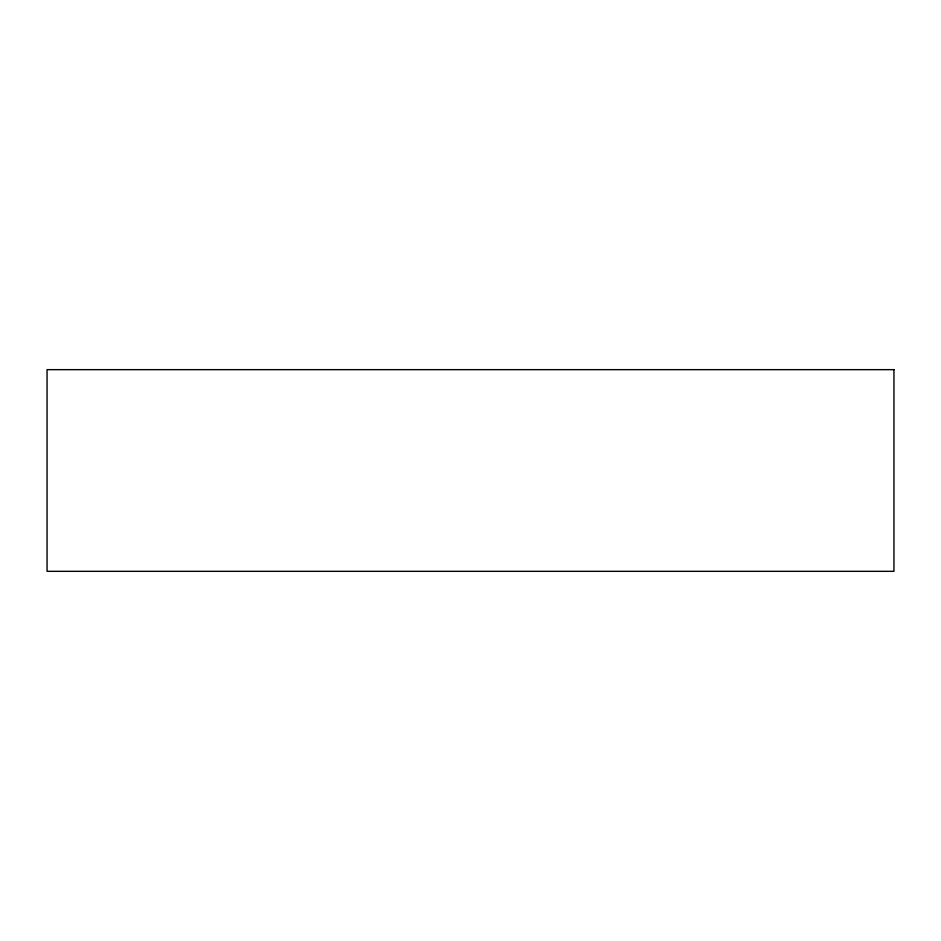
<?xml version="1.0" encoding="UTF-8"?>
<svg xmlns="http://www.w3.org/2000/svg" width="941" height="941" viewBox="0 0 941 941"><rect width="100%" height="100%" fill="white"/><g stroke="black" fill="none" stroke-linecap="round" stroke-linejoin="round"><path stroke-width="1.41" d="M893.95 369.66L47.05 369.66L47.05 571.328L893.95 571.328L893.95 369.66"/></g></svg>
